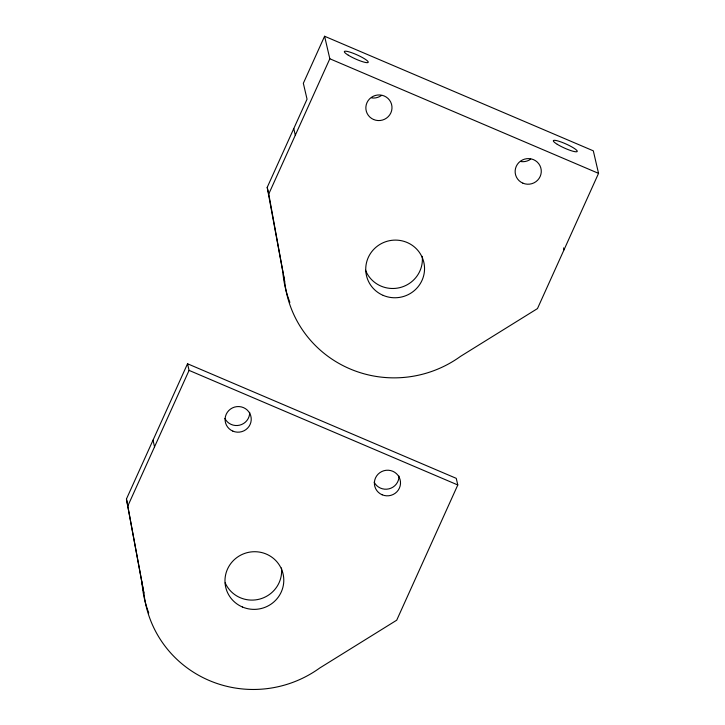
<?xml version="1.0" encoding="UTF-8"?>
<svg xmlns="http://www.w3.org/2000/svg" width="725" height="725" viewBox="0 0 725 725"><rect width="100%" height="100%" fill="white"/><g stroke="black" fill="none" stroke-linecap="round" stroke-linejoin="round"><path stroke-width="1.09" d="M324.592 36.25L303.34 83.284L307.047 99.189L267.208 187.376L284.653 281.418A111.224 108.795 -13.1 0 0 460.484 356.401L537.47 308.587L598.551 173.366L593.313 150.836L324.592 36.25L329.83 58.77L268.748 194.001L284.653 281.418M126.449 498.99L187.53 363.76L456.252 478.346L457.792 484.971L396.711 620.201L319.725 668.015A111.224 108.795 -13.1 0 1 143.894 593.032L126.449 498.99L143.894 593.032M127.99 505.615L189.071 370.384L187.53 363.76M329.83 58.77L598.551 173.366M189.071 370.384L457.792 484.971M563.588 247.905L564.023 249.799M293.761 128.579L295.302 135.203M267.208 187.376L268.748 194.001M153.011 440.193L154.552 446.817M381.368 95.519A13.086 12.796 -13.1 0 1 371.644 97.911M530.655 159.183A13.086 12.796 -13.1 0 1 520.931 161.566M281.472 567.965A29.444 28.801 -13.1 0 1 259.632 599.104A29.444 28.801 -13.1 0 1 225.185 582.864M422.231 256.351A29.444 28.801 -13.1 0 1 399.856 287.626A29.444 28.801 -13.1 0 1 365.527 270.262M249.69 412.389A13.086 12.796 -13.1 0 1 224.877 418.47M398.986 476.044A13.086 12.796 -13.1 0 1 374.163 482.134M289.891 302.379A111.224 108.795 -13.1 0 1 283.112 274.793M148.743 612.978A111.224 108.795 -13.1 0 1 141.973 582.066M383.19 295.392A29.444 28.801 -13.1 0 0 424.388 265.631A29.444 28.801 -13.1 0 0 377.843 245.784A29.444 28.801 -13.1 0 0 383.19 295.392M373.611 119.516A13.086 12.796 -13.1 0 0 391.926 106.285A13.086 12.796 -13.1 0 0 371.236 97.467A13.086 12.796 -13.1 0 0 373.611 119.516M522.897 183.171A13.086 12.796 -13.1 0 0 541.213 169.949A13.086 12.796 -13.1 0 0 520.523 161.122A13.086 12.796 -13.1 0 0 522.897 183.171M557.289 144.329A13.086 2.175 24.3 0 0 577 151.661A13.086 2.175 24.3 0 0 561.612 142.182A13.086 2.175 24.3 0 0 557.289 144.329M348.29 55.2A13.086 2.175 24.3 0 0 367.992 62.54A13.086 2.175 24.3 0 0 352.613 53.052A13.086 2.175 24.3 0 0 348.29 55.2M242.431 607.006A29.444 28.801 -13.1 0 0 283.629 577.236A29.444 28.801 -13.1 0 0 237.084 557.389A29.444 28.801 -13.1 0 0 242.431 607.006M232.852 431.13A13.086 12.796 -13.1 0 0 251.167 417.899A13.086 12.796 -13.1 0 0 230.477 409.081A13.086 12.796 -13.1 0 0 232.852 431.13M382.147 494.785A13.086 12.796 -13.1 0 0 400.454 481.563A13.086 12.796 -13.1 0 0 379.764 472.736A13.086 12.796 -13.1 0 0 382.147 494.785"/></g></svg>
